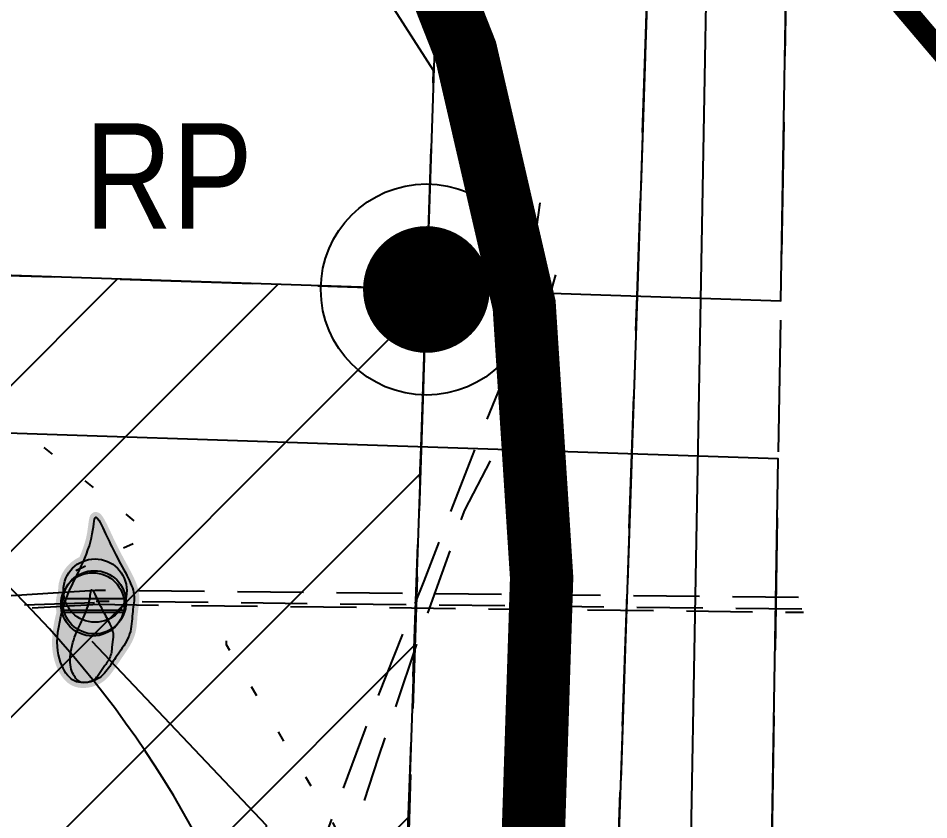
# Model space of a CAD drawing. Extents: x 355506 to 361068, y 6195203 to 6199524.
# Drawn here: x 359582 to 359668.3, y 6198929.3 to 6199005.2 of the extents above; entities that cross this region are included whole.
import ezdxf

# ---------------------------------------------------------------- set-up
doc = ezdxf.new("R2010")
doc.units = 0
doc.header["$LTSCALE"] = 5
for name, pattern in [('foc-ACCESSROAD', [3.75, 2.5, -1.25]), ('foc-BUFFER', [16.75, 15, -1.75]), ('foc-FLOWLINE', [3.75, 2.5, -1.25]), ('foc-TOPO', [1, 0.2, -0.8]), ('UG_PIPE', [1.875, 1.25, -0.625])]:
    doc.linetypes.add(name, pattern=pattern)
for name, color, linetype in [('35', 37, 'Continuous'), ('AS-PIPE-UG', 44, 'UG_PIPE'), ('AS-POWER', 104, 'foc-POWER'), ('AS-ROADS', 254, 'Continuous'), ('AS-SYMBOL', 7, 'Continuous'), ('AUX-BUFFER', 7, 'foc-BUFFER'), ('C-AR', 13, 'foc-ACCESSROAD'), ('C-RW', 13, 'Continuous'), ('C-WS', 13, 'foc-ACCESSROAD'), ('F-EZE', 190, 'foc-FLOWLINE'), ('L-BD', 7, 'Continuous'), ('L-MON', 1, 'Continuous'), ('P-PROPOSED-EXISTING-H', 59, 'Continuous'), ('T-GENERAL', 48, 'foc-TOPO')]:
    doc.layers.add(name, color=color, linetype=linetype)
doc.layers.add('AS-PIPE-AG', color=7, linetype='Continuous', true_color=0x7d00fa)
doc.styles.add('80', font='ARIALN.TTF', dxfattribs={"height": 10})
doc.styles.add('foc-LtypeFont', font='ARIALN.TTF', dxfattribs={"height": 7.349999999999999})
doc.linetypes.add('foc-POWER', pattern='A,6,-1,["P",foc-LtypeFont,S=0.2,R=0,X=-0.625,Y=-0.75],-1.239999999999999,4', length=12.24)

# ---------------------------------------------------------------- blocks, each defined once
blk = doc.blocks.new('RISER')
h = blk.add_hatch(color=255)
h.dxf.hatch_style = 1
edge = h.paths.add_edge_path()
edge.add_arc((0, 0), 0.7000000000000001, 0, 360)
blk.add_hatch(color=13).paths.add_polyline_path([(0.5809894393423747, -0.1498374831999172), (-0.5809055220925075, -0.1501624933266612, 0.7745966773228882)])
at = {"color": 13}
blk.add_line((-0.5809055220925075, -0.1501624933266612), (0.5809894393423747, -0.1498374831996898), dxfattribs=at)
blk.add_circle((0, 0), 0.6000000000000001, dxfattribs=at)
blk = doc.blocks.new('fdia')
at = {"color": 255, "const_width": 1}
blk.add_lwpolyline([(-0.5, 0, 1), (0.5, 0, 1)], format="xyb", close=True, dxfattribs=at)
blk = doc.blocks.new('Fdiaa')
blk.add_blockref('fdia', (0, 0))
blk = doc.blocks.new('fdib')
at = {"color": 1, "const_width": 1.6}
blk.add_lwpolyline([(-0.3999999999996362, 0, 0.9999999999999998), (0.3999999999996362, 0, 1)], format="xyb", close=True, dxfattribs=at)
at = {"color": 1}
blk.add_circle((0, 0), 0.8, dxfattribs=at)
blk = doc.blocks.new('Fdibb')
blk.add_blockref('fdib', (0, 0))
blk = doc.blocks.new('fdicc')
for name in ['Fdibb', 'Fdiaa']:
    blk.add_blockref(name, (0, 0))
blk = doc.blocks.new('FDI')
blk.add_blockref('fdicc', (0, 0))
blk = doc.blocks.new('FLARE')
h = blk.add_hatch(color=255)
h.dxf.hatch_style = 1
h.paths.add_polyline_path([(0.1630320972290065, 2.409313236706794, 0.1141467632221378), (0.1250993457797449, 2.433655417312366), (0.1088195083939354, 2.43947328620925, 0.2615510427471396), (0.01228329441437381, 2.423059325648637), (-0.0002928845460701268, 2.412888226760515, 0.1312683871871916), (-0.03069049929035828, 2.371170205451563), (-0.0403414745342161, 2.34618771202986, 0.04149673464157563), (-0.04501147543487605, 2.330289243332572), (-0.05280251308795414, 2.292391773310328, 0.01517427261739508), (-0.05384358019000501, 2.286413430146922), (-0.06083994869550224, 2.237497402078816, 0.004375720112688995), (-0.06107259026975953, 2.23576267765452), (-0.06829918574658222, 2.178046923421107), (-0.0767055072428775, 2.114273803319065), (-0.08723210560856387, 2.046743008326075), (-0.1008617274383141, 1.977017887141301), (-0.1184638349695888, 1.905789010878152), (-0.1399980537898955, 1.832891742222273), (-0.165009697106143, 1.758727201517786), (-0.1929730450428906, 1.683866594860774), (-0.2233497954184713, 1.60885622983119), (-0.2555948076005734, 1.534221823064172), (-0.2891597781163, 1.460471904826363), (-0.3235093019975466, 1.388071535445761), (-0.3582355143262248, 1.317103372173506), (-0.3931520966361859, 1.246738300544393, 0.0005045250073197409), (-0.393241619305627, 1.246557433331645), (-0.4280325482577609, 1.176088778543317, 0.002398381573305534), (-0.4284531146331574, 1.175226531012413), (-0.4628196563025995, 1.103901769288996, 0.004176833610438316), (-0.4635322637877834, 1.10239066260101), (-0.4972990603346261, 1.029208637198735, 0.005735221063402881), (-0.4982362067057693, 1.027114776605913), (-0.5312279036770633, 0.9510743266978352, 0.006994466690975538), (-0.5323054205728113, 0.9484925052875042), (-0.5643466611254553, 0.8685924706494461, 0.007909996454017219), (-0.565477640608151, 0.8656377253421397), (-0.596393068524776, 0.7808769464941179, 0.00832295336894586), (-0.5974815419867809, 0.7777309746904848), (-0.6270247343309165, 0.687510761006024, 0.008095012799091889), (-0.6279823792210664, 0.6844178304461366), (-0.65562263760512, 0.589749368266439, 0.008067263584583907), (-0.6564768862372148, 0.586637805520013), (-0.6816124467113696, 0.488934750964745, 0.008386967293609592), (-0.682393630988372, 0.4856724261449017), (-0.7044227277037862, 0.3863484347757549, 0.009056116951485603), (-0.7051428544946248, 0.3827985916846046), (-0.7234637230540102, 0.2832673190976038, 0.0101230972408485), (-0.7241159215082007, 0.2792713695439488), (-0.7381267960809055, 0.180946472069536, 0.01168878153921921), (-0.7386779240368924, 0.1763041984943357), (-0.7477770397272252, 0.08059933152867416, 0.01392493150706976), (-0.7481495528336382, 0.07504291175405342), (-0.7517351447422698, -0.01662826831443454, 0.01648764755476579), (-0.751775504424586, -0.02322141147692491), (-0.7494532461241761, -0.1096877263146325, 0.0172550975033143), (-0.7490301445905061, -0.1165747265852133), (-0.7412354621301347, -0.1976349020501402, 0.0173496807282524), (-0.7403322338650469, -0.2045136391934648), (-0.7277079935738584, -0.280208879124757, 0.01731107374903002), (-0.7263335825737158, -0.2869934199284216), (-0.7095226498604461, -0.3573649271609156, 0.01715007316037549), (-0.7077013987691316, -0.3639766875257919), (-0.6873466385732172, -0.4290656658859007, 0.01688598954500328), (-0.6851148027817544, -0.4354386374104706), (-0.6618590810321621, -0.495286289105934, 0.01654583772152696), (-0.659259873071278, -0.5013709011798255), (-0.6337460546819784, -0.5560184310170371, 0.01616359382742195), (-0.6308237470875611, -0.5617838596122056), (-0.6036946983695088, -0.6112724695199176, 0.01632933640717796), (-0.6003704601607751, -0.6168929902771652), (-0.5721284282226407, -0.6612700839627905, 0.01882821901808565), (-0.5678500629983319, -0.6674648955427074), (-0.5384348256411613, -0.706802674624214, 0.02208722808901792), (-0.5328395223768894, -0.7136343495528763), (-0.5020502381739789, -0.748011215639508, 0.02534474641372956), (-0.4949172688247927, -0.7552060626705952), (-0.4625530990269908, -0.7847004174302583, 0.02823391018185538), (-0.45379690066693, -0.7918187372686134), (-0.4196570034109754, -0.8165089822950904, 0.03029822487402322), (-0.4094341742020333, -0.8229975615938656), (-0.3733177098620217, -0.8429620989779778, 0.03112942539292592), (-0.3620774059963878, -0.8482914603118843), (-0.3237835335712589, -0.8636086912295013, 0.03054396698192365), (-0.312194791265938, -0.8674417514978359), (-0.2715226711479772, -0.8781900775727536, 0.02846504161184355), (-0.2603759324993007, -0.8804664258459525), (-0.217280730677885, -0.8867387933466944, 0.02531087199272317), (-0.2072074565876392, -0.8876876765864381), (-0.1622683670429979, -0.8896352071496949, 0.02282955606346771), (-0.1531413265511219, -0.8896138391964996), (-0.1070935497809842, -0.8874022000120476, 0.02122574350962235), (-0.09864175731490832, -0.8866357506367422), (-0.05222049380608951, -0.8804306075278419, 0.02040118138435665), (-0.0441861344006611, -0.8790210038739588), (0.001873415334557649, -0.8689880240290222, 0.0202993126767644), (0.009727197601023363, -0.8669401621152701), (0.05468983305763686, -0.853245011815261, 0.02091139742750381), (0.06257911797001725, -0.8504766404139446), (0.1057096377444395, -0.8332849859339149, 0.02227661457910154), (0.1138278041144076, -0.8296221675066136), (0.1543910086074902, -0.8090996760372491, 0.02371211864441566), (0.1626372138707666, -0.8044240637718758), (0.2000736442423658, -0.7807851527827552, 0.02240801372930035), (0.2074267451134801, -0.7756675027885649), (0.2418799123770441, -0.7493215999502354, 0.01993019930964967), (0.248012238098454, -0.7442325747526866), (0.2798013952742622, -0.7156378585530092, 0.01714637725024879), (0.2847388589470938, -0.7108803880175856), (0.3141832588480611, -0.6804950376306351, 0.01421119969875763), (0.3180207118894032, -0.6763028761683927), (0.3454396079141588, -0.6445850697148217, 0.01122078129585392), (0.3482975782208086, -0.6411250287897019), (0.3740102231131459, -0.6085329464044662, 0.008212229870679833), (0.3760020490408351, -0.6059211100200628), (0.4003276961593656, -0.5729129294836639, 0.005171985051005823), (0.401537703579379, -0.5712349659013398), (0.424795605995314, -0.53826886641491, 0.002523236428071751), (0.4253732711513294, -0.5374412399714856), (0.4478754059746279, -0.5048530386004586, 0.001671211206814557), (0.4482533995142148, -0.5043016858176088), (0.4702826413740695, -0.4719377514927601, 0.001229486896353451), (0.4705583684881276, -0.471530521935847), (0.4923903156886809, -0.4391148618271927, 0.0007495538788668235), (0.4925574282788148, -0.438865931628925), (0.5144676789132063, -0.4061225523430494, 0.0002596875935044995), (0.514525401937135, -0.4060361921995082), (0.5367421864684729, -0.372759985084258), (0.5595642728985695, -0.3386401857442252), (0.5831778648935142, -0.3035329798490238), (0.607951843929186, -0.2670216177154998), (0.6341361012891866, -0.2287011453649939, 0.001310707375278497), (0.6344307497056434, -0.2282674934556326), (0.6614813227824925, -0.1882301486118649, 0.003726400826645832), (0.6623065489438886, -0.1869888951414396), (0.6894496357235766, -0.145494510374192, 0.006064526798539383), (0.6907528078481846, -0.1434485711690741), (0.7173065161150589, -0.1006224674679288, 0.008451711548543414), (0.7190390649848268, -0.09771976694969453), (0.7443215042803786, -0.0536872667478292, 0.01099124898588364), (0.7464260872875457, -0.04982782771276106), (0.769755364919547, -0.004714252476105685, 0.01376732836086321), (0.772148844331241, 0.0002441803767396777), (0.7928430697793374, 0.04631350947215651, 0.01683895507199145), (0.7953938615028164, 0.05254534784603493), (0.8127711420420383, 0.09944510836385234, 0.01910380518638523), (0.8151496114769543, 0.1067041127375887), (0.8287516477103054, 0.1542875886100319, 0.01698700840973597), (0.8303957372736477, 0.1608784678142001), (0.8406585932461894, 0.2089133617282641, 0.01363633084881302), (0.8416521976578224, 0.2142756011569418), (0.8492355290181877, 0.2625082216420651, 0.01024443528238307), (0.8497888567762857, 0.2665680316240469), (0.8553523195478192, 0.3147446872569617, 0.0068463173993783), (0.8556291873210284, 0.3174690534510773), (0.8598324370941555, 0.3653360525090648, 0.003418623913774153), (0.8599427362169081, 0.3666990303927378), (0.8634423229450476, 0.4139608519133162), (0.8668473886755237, 0.4596857331482624), (0.8707401288593246, 0.5030113675518351), (0.8756282496360654, 0.5448509776294941), (0.8813378521517734, 0.5864660457268656), (0.8873828021532972, 0.6280772952743519, 0.001278252002904068), (0.8874550143445958, 0.6285834701991462), (0.8932209473932744, 0.6697525523311469, 0.004735189850015235), (0.8934658768885129, 0.6716306823414016), (0.8983578028637567, 0.7121295795834612, 0.008354098302083784), (0.8987030259086168, 0.7154531042056078), (0.9021828408622241, 0.75544537573046, 0.01205918207346762), (0.9024849294255546, 0.7602588771740102), (0.9040145289800421, 0.7999080822507949, 0.01571240246026586), (0.9040593731406261, 0.8061913319629639), (0.9031006534023618, 0.8456610300245302, 0.01845717632507855), (0.9026492913435504, 0.8530275713542324), (0.8987629786461184, 0.8925139796015173, 0.01810220708916207), (0.8977937230738462, 0.8996873040011906), (0.8909358674536634, 0.9395172733920845, 0.01653276059977034), (0.8895992885263695, 0.9459920557751502), (0.879824770247069, 0.9865250941611521, 0.01457553302435534), (0.8782937174219114, 0.992149400806511), (0.8656574176820868, 1.033745016382454, 0.01243497837575419), (0.8640939609831548, 1.038466090801421), (0.8486507600246114, 1.081483792357176, 0.01028279715252608), (0.8471818501639063, 1.085325207919141), (0.8289866287777841, 1.1301245026375, 0.008240343276031311), (0.8276962308264046, 1.133157309748867), (0.8068038696619624, 1.180097706517472, 0.006379654618366747), (0.8057366003449715, 1.182415551430722), (0.7822019792802166, 1.231856558833897, 0.004735158973083994), (0.7813717629251187, 1.233558926835485), (0.7553332356219471, 1.285692223224714, 0.003387961163554182), (0.7547195080078382, 1.286900453828139), (0.726649311643996, 1.341246400784939, 0.002344699311552419), (0.726215008948202, 1.342077658792732), (0.6966688538486778, 1.397988790262843, 0.001492132360714422), (0.6963884178585431, 1.398515656000882), (0.6659220141482365, 1.45534450452692, 0.0007458364838583804), (0.6657806617477036, 1.455607226680513), (0.6349416073499015, 1.512721344286319), (0.6043657958689437, 1.569324818642599), (0.5746746397999232, 1.624646136689535), (0.546427730434516, 1.678022301111923), (0.5199549151584506, 1.729134218674517), (0.4949395311050466, 1.778549316597264), (0.470960739057773, 1.826951456662755), (0.4476150022237562, 1.874993483579374), (0.4245026860771759, 1.923321645915848), (0.4012291856815864, 1.972571630980383), (0.3774051620748651, 2.023366620696834), (0.3526543196530838, 2.076299872759591, 0.0003317879365586399), (0.3525980258418713, 2.076420057287578), (0.3267419364965463, 2.131526316092277, 0.001848684476789197), (0.326425357539847, 2.132194594113116), (0.2999704787325754, 2.187509614592045, 0.003799708921444465), (0.2993043280912389, 2.188875712202162), (0.2729062665603124, 2.241982841521803, 0.006473332154774659), (0.271723844587541, 2.244286308707615), (0.2460382108656631, 2.292768892743425, 0.01086492763971847), (0.2439209376934741, 2.296563647060566), (0.2196033399013686, 2.338005032860565, 0.01952409355597318), (0.2153926095197676, 2.344578746802426), (0.193098656127404, 2.376562280301869, 0.04107679177579166), (0.1826467970204249, 2.389204208808678)])
at = {"color": 13, "flags": 128}
for points in [[(0.1092462304914079, -0.7198699219818536), (0.06868302599832532, -0.7403924134498538), (0.02555250622754102, -0.7575840679285193), (-0.01941012922907248, -0.7712792182294379), (-0.06546967896065325, -0.7813121980736923), (-0.1118909424658341, -0.7875173411823653), (-0.1579387192432478, -0.7897289803670446), (-0.2028778087915271, -0.7877814498035605), (-0.2459730106093048, -0.7815090823035007), (-0.2866451307309035, -0.7707607562272187), (-0.3249390031523944, -0.7554435253089196), (-0.361055467496044, -0.7354789879220789), (-0.3951953647483606, -0.7107887428949198), (-0.4275595345316106, -0.6812943881461706), (-0.458348818741797, -0.6469175220493071), (-0.4877640560916916, -0.6075797429778049), (-0.5160060880225501, -0.5632026493051399), (-0.5431351367260504, -0.5137140394301696), (-0.5686489551262639, -0.459066509579543), (-0.5919046768976841, -0.3992188578242803), (-0.6122594370790466, -0.3341298795069179), (-0.6290703697995923, -0.2637583722437284), (-0.6416946100980567, -0.188063132286743), (-0.6494892925584281, -0.1070029567974871), (-0.6518115508552, -0.02053664202799155), (-0.6482259589429304, 0.0711345381157571), (-0.6391268432562356, 0.1668394050236657), (-0.6251159686908068, 0.2651643024316854), (-0.6067951001423353, 0.3646955749852623), (-0.5847660034160072, 0.4640195664203475), (-0.5596304429527663, 0.5617226209276396), (-0.5319901845577988, 0.6563910831525845), (-0.5024469922173012, 0.7466112968311336), (-0.4715315642752103, 0.8313720757494139), (-0.4394903237734979, 0.9112721102562773), (-0.4064986267476343, 0.9873125602960044), (-0.3727318301425839, 1.060494585812876), (-0.3383652886295749, 1.131819347205919), (-0.303574359153572, 1.202288003055173), (-0.2685343968405505, 1.272901714214413), (-0.2334207581807277, 1.344661640627919), (-0.1984718644816894, 1.418325334538849), (-0.1641783985942311, 1.493675923752335), (-0.1310941081865167, 1.570252926553394), (-0.09977274229095201, 1.647595863500783), (-0.07076804857570096, 1.725244254243762), (-0.04463377516367473, 1.802737618431593), (-0.02192367063253187, 1.879615475258788), (-0.003191483105183579, 1.955417345284104), (0.01127887500479119, 2.029443425085219), (0.02228283548538457, 2.100036618953482), (0.03088566446967889, 2.1653005094729), (0.03815262945499853, 2.223338677863239), (0.04514899793866789, 2.272254705799014), (0.05294003559902194, 2.310152175864232), (0.06259101084287977, 2.335134669278659), (0.07516718980332371, 2.345305768171556), (0.09144702718549524, 2.339487899275582), (0.1110617269805516, 2.319378871374965), (0.1333556803874671, 2.287395337857333), (0.1576732781504688, 2.245953952110312), (0.1833589119232784, 2.197471367976277), (0.2097569733596174, 2.144364238842854), (0.2362118522942183, 2.089049218097671), (0.2620679412902973, 2.033942960037848), (0.2868437470315257, 1.980956320307769), (0.3107542413235933, 1.929976967216817), (0.3341885114568868, 1.880386770876385), (0.3575356451765401, 1.831567601852612), (0.38118472977294, 1.782901330711638), (0.4055248534459679, 1.733769828474351), (0.4309451025765156, 1.683554964797395), (0.4578345662739594, 1.631638610701657), (0.4864248641897575, 1.577613569492996), (0.5163177540598554, 1.521916375890896), (0.5469575250717753, 1.465194496445065), (0.5777884673225344, 1.4080953995242), (0.6082548709091498, 1.351266551223262), (0.6378010259286384, 1.295355419910948), (0.6658712224780174, 1.241009472591713), (0.6919097497448092, 1.188876176270014), (0.7154443707950122, 1.139435168892987), (0.7363367319303507, 1.092494772178497), (0.7545319533310249, 1.047695477422849), (0.7699751542677404, 1.004677775922346), (0.782611454011203, 0.9630821603375352), (0.7923859722868656, 0.922549121964721), (0.7992438279106864, 0.8827191525549551), (0.8031301406081184, 0.8432327443140366), (0.8040888603463827, 0.8037630462192737), (0.8025592607882572, 0.764113841155222), (0.7990794458382879, 0.7241215696874406), (0.7941875198557682, 0.6836226723814889), (0.788421586745244, 0.6424535898029262), (0.782319751320756, 0.6004507616078172), (0.7764201174868504, 0.5574506292712158), (0.771260789148073, 0.5132896324491867), (0.7671802438526356, 0.4678737544006708), (0.763718453268666, 0.4213871441559149), (0.760215760434221, 0.3740834938932949), (0.756012510661094, 0.3262164948816917), (0.7504490478968364, 0.2780398392994812), (0.7428657165437471, 0.2298072188702918), (0.7326028605493775, 0.1817723248630045), (0.7190008243160264, 0.1341888490012479), (0.7016235437877185, 0.08728908851003325), (0.6809293183468981, 0.04121975943667167), (0.6576000407367246, -0.003893815760648067), (0.632317601426621, -0.04792631598797925), (0.6057638931597467, -0.09075241969662784), (0.5786208064055245, -0.1322468044284051), (0.5515702334523667, -0.1722841490893643), (0.5252940656791907, -0.2107391316760641), (0.5003146131602989, -0.2475533162444208), (0.4765158589325438, -0.2829358097235399), (0.4536222042734153, -0.3171626060113795), (0.4313580504604033, -0.3505096971869079), (0.4094477996804926, -0.383253076693336), (0.3876158523016784, -0.4156687370643795), (0.3655866105109453, -0.4480326712885017), (0.3430844755857834, -0.4806208728089132), (0.3198265733008157, -0.5135869721063955), (0.2955009260549559, -0.5465951528142341), (0.2697882811989984, -0.5791872351485381), (0.2423693851742428, -0.6109050415991533), (0.2129249853314832, -0.6412903919274413), (0.1811358281120192, -0.6698851081685007), (0.1466826608666452, -0.6962310109931877)], [(0.01771430217195302, -0.7488637190410827), (-0.0050010924351227, -0.7603563146451506), (-0.0291541835249518, -0.7699836407530256), (-0.05433325921694632, -0.777652925267148), (-0.08012660717577091, -0.7832713938162215), (-0.1061225146113429, -0.7867462738479389), (-0.1319092696430744, -0.7879847919004987), (-0.1570751599356299, -0.7868941745120992), (-0.1812084731536743, -0.7833816491304333), (-0.2039848602944403, -0.7773625863640063), (-0.2254294288686651, -0.768784937195278), (-0.2456546488101594, -0.7576047962222674), (-0.2647729914169759, -0.7437782589524886), (-0.2828969266229251, -0.7272614199839609), (-0.3001389252713125, -0.7080103748241982), (-0.3166114582054433, -0.6859812189807144), (-0.332426996268623, -0.6611300465967815), (-0.3476192635243933, -0.6334164247211902), (-0.3619070019194623, -0.6028138083868271), (-0.3749302061660273, -0.5692991232583609), (-0.3863288718857802, -0.5328492954552075), (-0.3957429942456656, -0.4934412510967832), (-0.4028125688673754, -0.4510519167572511), (-0.4071775909178541, -0.4056582185560274), (-0.4084780555640464, -0.3572370821577806), (-0.4064701240931754, -0.3059012212409016), (-0.4013746190903476, -0.252306496081701), (-0.3935285292609478, -0.1972445531512221), (-0.3832688433103613, -0.1415070407394978), (-0.3709325490344781, -0.08588560577231874), (-0.3568566351386835, -0.03117189517547558), (-0.3413780903283623, 0.02184244367049359), (-0.3248339028541523, 0.07236576338505074), (-0.3075212628427835, 0.1198317993791989), (-0.2895781683801033, 0.1645758186848525), (-0.2711028180638095, 0.2071584711254673), (-0.252193411855842, 0.2481404051602567), (-0.2329481488086458, 0.2880822715221711), (-0.213465227974666, 0.3275447191251715), (-0.1938428493158426, 0.3670883973379659), (-0.1741792118846206, 0.4072739559840102), (-0.1546078313222097, 0.44852562477422), (-0.135403490079625, 0.4907219543335941), (-0.1168762876513938, 0.5336050760840862), (-0.09933632262254832, 0.5769171205381554), (-0.08309369403286837, 0.6204002195725025), (-0.06845850137688103, 0.6637965032448392), (-0.05574084278487135, 0.7068481034318665), (-0.04525081775136641, 0.7492971506460435), (-0.03714741686417256, 0.7907517554438073), (-0.0309851991769392, 0.8302839440100342), (-0.02616761483659502, 0.8668317225735791), (-0.02209811444481602, 0.8993330969085491), (-0.01818014814853086, 0.9267260723343043), (-0.01381716700416291, 0.9479486555344465), (-0.008412621158640832, 0.9619388518283358), (-0.001369960758893285, 0.9676346674448268), (0.007746748193312669, 0.9643766609722206), (0.01873097991483519, 0.9531156049840774), (0.03121559413193609, 0.9352048262323933), (0.04483344875188777, 0.9119976505596696), (0.05921740395569941, 0.8848474033536604), (0.07400031810539076, 0.8551074109116144), (0.08881505047247629, 0.8241309995307802), (0.1032944603284704, 0.7932714945989119), (0.117168911598128, 0.7635989766592957), (0.1305587881834072, 0.735050538691894), (0.143681979549001, 0.7072800288322014), (0.1567563742501079, 0.679941294306218), (0.1699998617514211, 0.6526881823399435), (0.183630330608139, 0.6251745410688727), (0.1978656702849548, 0.5970542172642581), (0.2129237697918143, 0.5679810590615944), (0.228934337170358, 0.5377270361302635), (0.2456743552247644, 0.506536607458429), (0.2628326271551487, 0.474772355387131), (0.2800979547973839, 0.4427968608931678), (0.2971591408968379, 0.4109727058628323), (0.313704987289384, 0.3796624726371647), (0.3294242976298847, 0.3492287417382158), (0.3440058728447184, 0.3200340959617733), (0.3571852605236927, 0.2923471318306383), (0.3688849830869003, 0.2660605094158655), (0.3790743068893789, 0.2409729043345124), (0.3877224991956609, 0.2168829917488893), (0.3947988272702787, 0.1935894468213064), (0.40027255746827, 0.1708909456235688), (0.4041129565994197, 0.1485861628632392), (0.406289291473513, 0.126473773702628), (0.4068261748361692, 0.1043707432424981), (0.405969599083619, 0.08216718815197055), (0.4040209025479271, 0.05977151640286138), (0.4012814240159059, 0.03709213369324971), (0.3980525018196204, 0.01403744754020408), (0.394635473836388, -0.009484136358196338), (0.391331678853021, -0.03356421048488301), (0.388442454746837, -0.05829436868702942), (0.3861573497633799, -0.08372726024867916), (0.3842187467998883, -0.1097597621130717), (0.3822572391218273, -0.1362498062055693), (0.3799034190851671, -0.1630553258157761), (0.3767878799553728, -0.1900342528690544), (0.3725412140884146, -0.2170445202002611), (0.3667940147497575, -0.2439440610990005), (0.3591768747501192, -0.2705908074906347), (0.3494455974905577, -0.2968546734384745), (0.337856831461977, -0.3226534974648985), (0.3247924357456213, -0.3479170997754863), (0.3106342698774824, -0.3725753001210705), (0.2957641929388046, -0.3965579177977361), (0.2805640644655796, -0.4197947734658101), (0.2654157435390516, -0.4422156864213775), (0.2507010896952124, -0.4637504764152709), (0.2367125964301522, -0.4843664198281203), (0.2233852939898497, -0.5041806163765159), (0.2105648474898771, -0.523347621952098), (0.1980969211363117, -0.542021993356002), (0.1858271804994729, -0.5603582855703735), (0.1736012902401853, -0.5785110553963477), (0.1612649150192738, -0.5966348587255652), (0.1486637194975629, -0.6148842514496664), (0.1356392942543607, -0.6333452672199655), (0.1220169317239197, -0.651829848452735), (0.1076178502589755, -0.670081414414426), (0.09226326866701129, -0.6878433861904796), (0.07577440484601539, -0.7048591821378523), (0.0579724766939762, -0.7208722233419849), (0.03867870301837684, -0.7356259290693288)]]:
    blk.add_lwpolyline(points, close=True, dxfattribs=at)
blk = doc.blocks.new('RP')
at = {"layer": '35', "color": 3}
blk.add_circle((0, 0), 10, dxfattribs=at)
at = {"layer": '35', "color": 3, "style": '80'}
blk.add_attdef('RP_001', (-32.36089367917796, 5.754369554757101), '', height=10, dxfattribs=at)

msp = doc.modelspace()

# ---------------------------------------------------------------- hatches: boundary and pattern name
at = {"layer": 'P-PROPOSED-EXISTING-H'}
h = msp.add_hatch(dxfattribs=at)
h.set_pattern_fill('ANSI31', color=256, scale=3.499138510000007)
h.set_pattern_definition([(45, (88.50903142426978, 1525.793302325777), (-7.855790005724101, 7.855790005724103), [])])
h.paths.add_polyline_path([(359441.7560540537, 6198985.501580531), (359436.77, 6198831.383999999), (359604.289, 6198825.967999999), (359603.61, 6198845.992), (359616.342, 6198845.584), (359620.684, 6198979.485999999)])

# ---------------------------------------------------------------- linework, layer by layer
at = {"layer": 'AS-PIPE-AG', "flags": 128}
for points in [[(359589.3199999999, 6198950.976), (359575.851, 6198950.122999999), (359574.297, 6198908.521999999), (359599.155, 6198907.636999999)], [(359582.618, 6198949.615), (359589.23, 6198949.846)], [(359583.3529999999, 6198949.336999999), (359589.069, 6198949.655)], [(359588.9779999999, 6198946.189), (359605.4939999999, 6198928.735), (359604.548, 6198908.143999999), (359601.962, 6198908.326999999)]]:
    msp.add_lwpolyline(points, dxfattribs=at)
at = {"layer": 'AS-PIPE-UG', "flags": 128}
for points in [[(359610.1269999999, 6198913.873), (359610.901, 6198927.091999999), (359614.8749999999, 6198937.770000015), (359620.464, 6198951.855999999), (359624.83, 6198963.175), (359629.831, 6198975.537), (359631.452, 6198987.678)], [(359612.4079999999, 6198912.579000015), (359613.418, 6198926.741999999), (359616.153, 6198935.152999999), (359619.877, 6198946.183999999), (359624.3269999999, 6198958.588), (359629.3169999999, 6198968.145), (359633.139, 6198981.5)], [(359655.9209999999, 6198950.297), (359589.3209999999, 6198950.985000015)], [(359656.2519999999, 6198949.198000015), (359589.401, 6198949.943)], [(359589.0699999999, 6198949.667), (359656.3959999999, 6198948.911)]]:
    msp.add_lwpolyline(points, dxfattribs=at)
at = {"layer": 'AS-POWER', "flags": 128}
msp.add_lwpolyline([(359648.578, 6198851.446999999), (359646.867, 6198886.869), (359645.637, 6198920.597999999), (359647.4459999999, 6199020.67)], dxfattribs=at)
at = {"layer": 'AS-ROADS', "const_width": 5.998500000000015, "flags": 128}
msp.add_lwpolyline([(359624.191, 6198782.995), (359623.3749999999, 6198825.094), (359623.791, 6198847.373999999), (359624.746, 6198858.873000016), (359625.954000001, 6198872.913), (359630.4209999999, 6198915.768), (359631.6029999999, 6198952.186), (359629.948, 6198978), (359624.407, 6199002.050999999), (359617.6569999999, 6199019.178)], dxfattribs=at)
at = {"layer": 'AUX-BUFFER', "color": 251, "linetype": 'foc-BUFFER', "const_width": 1.999507720000007, "flags": 128}
msp.add_lwpolyline([(359517.5240110015, 6199079.842503353), (359502.5355345666, 6199080.327090703, 0.4142135623730949), (359296.2280174792, 6198886.941902956, 0.414213562373095), (359489.6132052263, 6198680.634385868), (359504.6016816611, 6198680.149798518, 0.4142135623730951), (359710.9091987486, 6198873.534986265, 0.4142135623730951)], format="xyb", close=True, dxfattribs=at)
at = {"layer": 'AUX-BUFFER', "color": 251, "linetype": 'foc-BUFFER', "flags": 128}
msp.add_lwpolyline([(359507.8322639962, 6198780.072974727, 0.9999999999999999), (359514.2934286664, 6198979.919327144), (359499.3049522315, 6198980.403914509, 0.9999999999999999), (359492.8437875613, 6198780.557562077)], format="xyb", close=True, dxfattribs=at)
at = {"layer": 'C-AR', "flags": 128}
msp.add_lwpolyline([(359515.0499110146, 6199431.264130292), (359511.9796761253, 6199331.292119879), (359508.3736808607, 6199213.882346457), (359623.2303082958, 6199034.393907379), (359641.541322741, 6199005.780148507), (359640.650080709, 6198978.825823453), (359640.651889325, 6198978.879076142), (359640.1428930001, 6198963.892249585), (359637.8894058308, 6198897.540844542), (359617.9266750304, 6198898.299883676), (359620.1769676315, 6198964.557041944), (359620.6840000001, 6198979.485999999), (359620.6840000001, 6198979.485999999), (359621.3697389177, 6199000.225177512), (359488.1838375664, 6199208.309394415), (359491.980323143, 6199331.932309145), (359495.0507013844, 6199431.904803664)], dxfattribs=at)
at = {"layer": 'C-RW'}
for points in [[(359635.4276386911, 6199427.407837677), (359622.4516227014, 6199032.945181097), (359620.6840000001, 6198979.485999999), (359617.7377083638, 6198892.735987527), (359628.3211702916, 6198845.287991569), (359634.0817018432, 6198720.004800325), (359545.4968889196, 6198518.926066493), (359457.8848233877, 6198434.817455699), (359438.851529708, 6198428.732243554)], [(359655.3943954505, 6199426.76820393), (359642.41781489, 6199032.288384758), (359640.650080709, 6198978.825823453), (359637.7895691213, 6198894.601264481), (359648.4341599866, 6198846.879214007), (359654.5380216821, 6198716.096877888), (359562.5368862242, 6198506.872058685), (359479.8872407294, 6198427.417714638)]]:
    msp.add_lwpolyline(points, dxfattribs=at)
at = {"layer": 'C-RW', "flags": 128}
msp.add_lwpolyline([(359479.8872407294, 6198427.417714638), (359562.5368862242, 6198506.872058685), (359654.5380216821, 6198716.096877888), (359649.5386416235, 6198823.214410316), (359663.8824880324, 6198849.630800721), (359663.6421980216, 6198855.62454916), (359653.3119115711, 6198921.208412518), (359654.0141327012, 6198963.430388), (359536.3599823873, 6198967.347841202), (359536.8589999999, 6198982.334999999), (359654.2635321167, 6198978.425858169), (359656.6336308445, 6199120.93118318), (359666.4714837256, 6199426.413350116)], dxfattribs=at)
at = {"layer": 'C-WS', "flags": 128}
msp.add_lwpolyline([(359441.7560540537, 6198985.501580531), (359620.684, 6198979.485999999), (359616.342, 6198845.584), (359603.61, 6198845.992), (359604.289, 6198825.967999999), (359436.77, 6198831.383999999)], close=True, dxfattribs=at)
at = {"layer": 'F-EZE', "flags": 128}
msp.add_lwpolyline([(359666.4714846663, 6199426.413379326), (359663.2522373339, 6199326.450240728), (359663.1879458886, 6199324.453881335), (359656.6336308445, 6199120.93118318), (359654.2635321167, 6198978.425858169), (359654.0141327012, 6198963.430388), (359653.3119115711, 6198921.208412518), (359654.7965498185, 6198896.870462549), (359654.902679768, 6198895.094248069), (359655.0053117467, 6198894.277352992), (359655.5763488462, 6198888.858767782), (359656.928857659, 6198856.083750846), (359663.4672070149, 6198856.694999549), (359664.2274394169, 6198856.765871945), (359664.7870868359, 6198850.798439628), (359657.1770960211, 6198850.082656899), (359657.6867170427, 6198837.714230129), (359649.8343180695, 6198837.387168919), (359649.2553207563, 6198849.170767977), (359629.0033514642, 6198848.16495338), (359618.007931178, 6198847.539171191), (359617.2660163544, 6198847.497161075), (359611.5018930921, 6198846.953585158), (359611.0650553689, 6198851.356925774), (359610.8347643113, 6198853.201783673), (359614.181067665, 6198853.459590899), (359617.4679055362, 6198853.712120316), (359627.6497765129, 6198854.214274848), (359646.5858484923, 6198855.165602419), (359637.7895691213, 6198894.601264481), (359637.7895691213, 6198894.601264481), (359637.7895691213, 6198894.601264481), (359640.1428930001, 6198963.892249585), (359640.6518415558, 6198978.879077717), (359640.6518415558, 6198978.879077717), (359641.5024288272, 6199004.603858416), (359642.4569936107, 6199033.479393018), (359648.7521424838, 6199224.847926313), (359652.1061186254, 6199326.806673891), (359652.129166239, 6199327.507306729), (359655.3944019776, 6199426.768402336)], dxfattribs=at)
at = {"layer": 'T-GENERAL', "flags": 128}
for points in [[(359587.4789999999, 6198952.87), (359594.635, 6198956.239), (359583.419, 6198965.379), (359571.8579999999, 6198971.938999999), (359564.291, 6198974.007000016), (359538.8389999999, 6198974.160999999), (359512.244, 6198974.536999999), (359493.892, 6198974.753999999), (359474.194, 6198975.143), (359467.09, 6198974.059999999), (359464.472, 6198968.702999999), (359464.285, 6198946.519), (359464.5709999999, 6198925.008), (359464.1079999999, 6198904.776000015), (359463.249, 6198884.469), (359462.351, 6198867.109999999), (359462.693, 6198857.443999999), (359466.7449999999, 6198853.758), (359487.3770000009, 6198852.872999999), (359506.5119999999, 6198852.142), (359523.634, 6198851.114), (359544.3149999999, 6198849.794999999), (359561.2339999999, 6198847.892999999), (359571.4459999999, 6198848.248999999), (359580.7249999999, 6198849.464999999), (359589.665, 6198849.653999999), (359602.5989999999, 6198850.441)], [(359615.9289999999, 6198869.902000016), (359617.0869999999, 6198883.238999999), (359618.542, 6198899.426999999), (359619.0269999999, 6198915.34), (359611.816, 6198928.993), (359601.7399999999, 6198945.828), (359601.943, 6198949.334)]]:
    msp.add_lwpolyline(points, dxfattribs=at)

# ---------------------------------------------------------------- block references
at = {"layer": 'AS-SYMBOL', "xscale": 4.998769300000014, "yscale": 4.998769300000014, "zscale": 4.998769300000014}
for name, p in [('FLARE', (359588.9779999999, 6198946.189)), ('RISER', (359589.292, 6198950.966)), ('RISER', (359589.069, 6198949.655)), ('RISER', (359589.23, 6198949.852))]:
    msp.add_blockref(name, p, dxfattribs=at)
at = {"layer": 'L-BD', "xscale": 0.99975386, "yscale": 0.99975386, "zscale": 0.99975386}
msp.add_blockref('RP', (359620.684, 6198979.485999999), dxfattribs=at).add_auto_attribs({'RP_001': 'RP'})
at = {"layer": 'L-MON', "xscale": 4.998769300000014, "yscale": 4.998769300000014, "zscale": 4.998769300000014}
msp.add_blockref('FDI', (359620.684, 6198979.485999999), dxfattribs=at)

doc.saveas('drawing.dxf')
